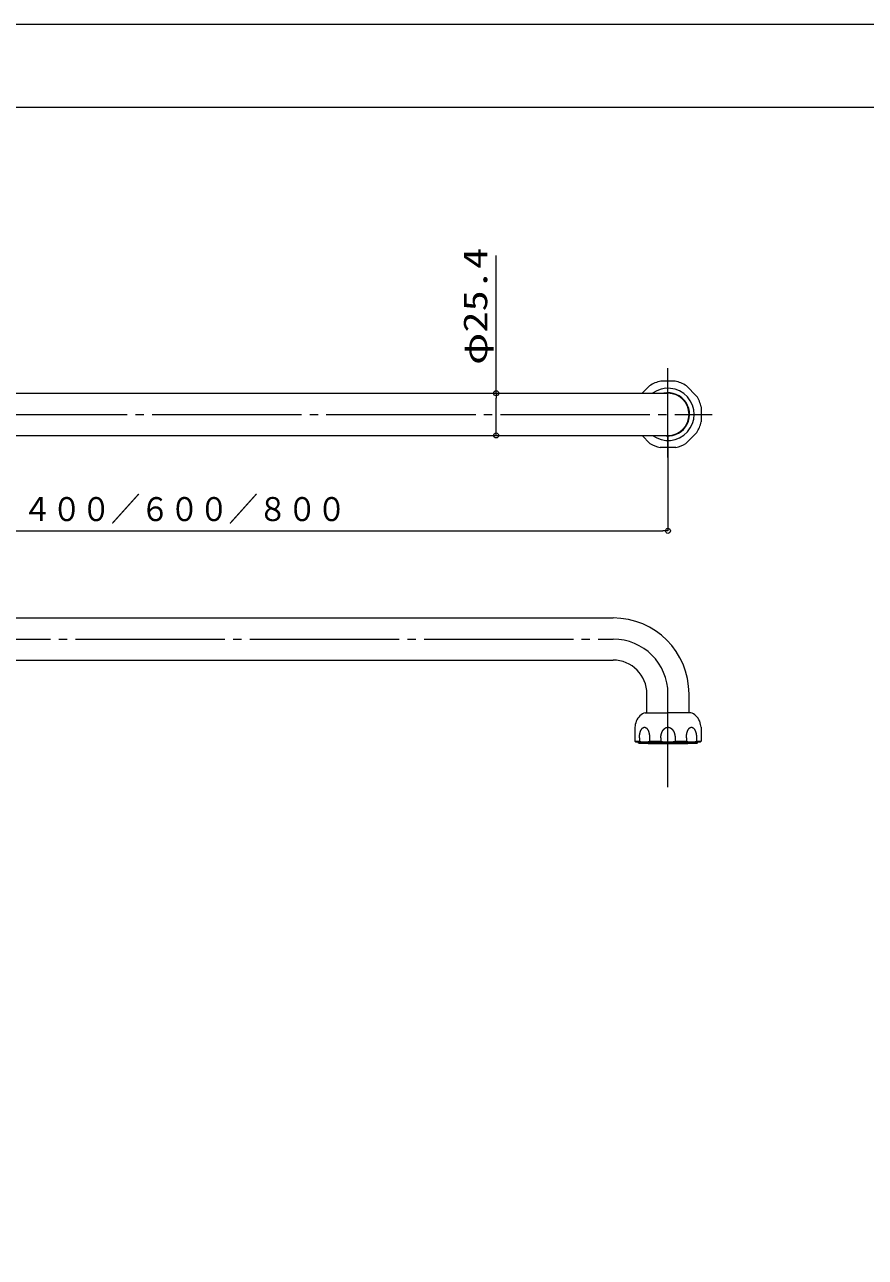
# Model space of a CAD drawing. Units: millimetres on the paper. Extents: x -305 to 305, y -152 to 152.
# Drawn here: x -3.5 to 97.8, y 0 to 148.5 of the extents above; entities that cross this region are included whole.
import ezdxf
from ezdxf.enums import TextEntityAlignment as Align

# ---------------------------------------------------------------- set-up
doc = ezdxf.new("R2010")
doc.units = ezdxf.units.MM
doc.linetypes.add('LONG_CHAIN', pattern=[21, 18, -1, 1, -1])
for name, color, linetype, lineweight in [('0-0_0', 7, 'Continuous', 9), ('0-1_VIEW0001', 7, 'Continuous', 9), ('0-4_図面枠', 3, 'Continuous', 9), ('0-5_DEFPOINTS', 7, 'Continuous', 9)]:
    doc.layers.add(name, color=color, linetype=linetype, lineweight=lineweight)
doc.styles.add('ＭＳ ゴシック', font='')
doc.styles.get('ＭＳ ゴシック').set_extended_font_data('MS Gothic')

# ---------------------------------------------------------------- blocks, each defined once
blk = doc.blocks.new('_ORIGIN')
at = {"layer": '0-0_0'}
blk.add_line((0, 0), (-1, 0), dxfattribs=at)
blk.add_circle((0, 0), 0.5, dxfattribs=at)

msp = doc.modelspace()

# ---------------------------------------------------------------- linework, layer by layer
at = {"layer": '0-0_0'}
for p, q in [((53.297, 99.614), (53.297, 103.494)), ((-43.446, 99.014), (53.297, 99.014)), ((74.014, 99.014), (74.014, 87.516)), ((-45.386, 87.516), (73.414, 87.516))]:
    msp.add_line(p, q, dxfattribs=at)
msp.add_lwpolyline([(-43.446, 104.094), (53.297, 104.094), (53.297, 120.697)], dxfattribs=at)
at = {"layer": '0-1_VIEW0001', "linetype": 'LONG_CHAIN'}
for p, q in [((74.014, 96.363), (74.014, 107.121)), ((-51.159, 101.554), (79.338, 101.554)), ((-39.386, 74.486), (67.414, 74.486)), ((74.014, 56.649), (74.014, 67.886))]:
    msp.add_line(p, q, dxfattribs=at)
at = {"layer": '0-1_VIEW0001'}
for p, q in [((74.871, 105.554), (73.158, 105.554)), ((-45.986, 104.094), (74.014, 104.094)), ((70.897, 104.094), (71.796, 104.992)), ((76.231, 104.993), (77.463, 103.761)), ((78.014, 102.444), (78.014, 100.644)), ((-45.986, 99.014), (74.014, 99.014)), ((70.897, 99.014), (71.846, 98.064)), ((77.495, 99.377), (76.181, 98.063)), ((74.956, 97.554), (73.073, 97.554)), ((-39.386, 77.026), (67.414, 77.026)), ((-39.386, 71.946), (67.414, 71.946)), ((71.474, 65.586), (71.474, 67.886)), ((76.554, 65.586), (76.554, 67.886)), ((71.275, 65.586), (74.014, 65.586)), ((76.748, 65.586), (74.014, 65.586)), ((70.014, 63.863), (70.014, 62.186)), ((78.014, 63.863), (78.014, 62.186)), ((70.574, 62.586), (70.574, 62.186)), ((71.797, 62.586), (71.797, 62.186)), ((73.158, 62.586), (73.158, 62.186)), ((74.871, 62.586), (74.871, 62.186)), ((76.231, 62.586), (76.231, 62.186)), ((77.454, 62.586), (77.454, 62.186)), ((70.014, 62.186), (70.114, 62.086)), ((70.014, 62.186), (70.574, 62.186)), ((70.114, 62.086), (77.914, 62.086)), ((70.514, 61.946), (70.374, 62.086)), ((70.514, 61.946), (70.514, 62.086)), ((70.514, 61.946), (77.514, 61.946)), ((71.609, 61.946), (71.613, 61.886)), ((71.613, 61.886), (76.415, 61.886)), ((71.797, 62.186), (73.158, 62.186)), ((74.871, 62.186), (76.231, 62.186)), ((76.419, 61.946), (76.415, 61.886)), ((77.454, 62.186), (78.014, 62.186)), ((77.514, 61.946), (77.514, 62.086)), ((77.514, 61.946), (77.654, 62.086)), ((77.914, 62.086), (78.014, 62.186))]:
    msp.add_line(p, q, dxfattribs=at)
for points in [[(70.767, 63.517), (70.777, 63.535), (70.786, 63.553), (70.796, 63.57), (70.806, 63.587), (70.816, 63.603), (70.826, 63.619), (70.837, 63.635), (70.847, 63.65), (70.858, 63.664), (70.869, 63.678), (70.88, 63.692), (70.891, 63.705), (70.902, 63.718), (70.914, 63.73), (70.925, 63.741), (70.937, 63.753), (70.949, 63.763), (70.961, 63.773), (70.973, 63.783), (70.985, 63.792), (70.997, 63.801), (71.009, 63.809), (71.021, 63.816), (71.034, 63.823), (71.046, 63.829), (71.059, 63.835), (71.071, 63.84), (71.084, 63.845), (71.096, 63.849), (71.109, 63.853), (71.122, 63.856), (71.135, 63.859), (71.147, 63.86), (71.16, 63.862), (71.173, 63.863), (71.186, 63.863), (71.199, 63.863), (71.211, 63.862), (71.224, 63.86)], [(71.224, 63.86), (71.237, 63.859), (71.25, 63.856), (71.262, 63.853), (71.275, 63.849), (71.288, 63.845), (71.3, 63.84), (71.313, 63.835), (71.325, 63.829), (71.338, 63.823), (71.35, 63.816), (71.363, 63.809), (71.375, 63.801), (71.387, 63.792), (71.399, 63.783), (71.411, 63.773), (71.423, 63.763), (71.435, 63.753), (71.446, 63.741), (71.458, 63.73), (71.469, 63.718), (71.48, 63.705), (71.492, 63.692), (71.503, 63.678), (71.513, 63.664), (71.524, 63.65), (71.535, 63.635), (71.545, 63.619), (71.556, 63.603), (71.566, 63.587), (71.576, 63.57), (71.585, 63.553), (71.595, 63.535), (71.604, 63.517), (71.614, 63.498), (71.623, 63.48), (71.632, 63.46), (71.64, 63.441), (71.649, 63.421), (71.657, 63.4)], [(73.724, 63.788), (73.733, 63.792), (73.741, 63.796), (73.75, 63.801), (73.758, 63.805), (73.767, 63.809), (73.775, 63.812), (73.784, 63.816), (73.793, 63.819), (73.801, 63.823), (73.81, 63.826), (73.819, 63.829), (73.827, 63.832), (73.836, 63.835), (73.845, 63.838), (73.854, 63.84), (73.863, 63.843), (73.871, 63.845), (73.88, 63.847), (73.889, 63.849), (73.898, 63.851), (73.907, 63.853), (73.916, 63.855), (73.925, 63.856), (73.934, 63.857), (73.943, 63.859), (73.951, 63.86), (73.96, 63.86), (73.969, 63.861), (73.978, 63.862), (73.987, 63.862), (73.996, 63.863), (74.005, 63.863), (74.014, 63.863)], [(74.014, 63.863), (74.023, 63.863), (74.032, 63.863), (74.041, 63.862), (74.05, 63.862), (74.059, 63.861), (74.068, 63.86), (74.077, 63.86), (74.086, 63.859), (74.095, 63.857), (74.104, 63.856), (74.113, 63.855), (74.122, 63.853), (74.13, 63.851), (74.139, 63.849), (74.148, 63.847), (74.157, 63.845), (74.166, 63.843), (74.175, 63.84), (74.183, 63.838), (74.192, 63.835), (74.201, 63.832), (74.21, 63.829), (74.219, 63.826), (74.227, 63.823), (74.236, 63.819), (74.245, 63.816), (74.253, 63.812), (74.262, 63.809), (74.27, 63.805), (74.279, 63.801), (74.287, 63.796), (74.296, 63.792), (74.304, 63.788), (74.313, 63.783), (74.321, 63.778), (74.329, 63.773), (74.338, 63.768), (74.346, 63.763), (74.354, 63.758)], [(76.424, 63.517), (76.433, 63.535), (76.443, 63.553), (76.453, 63.57), (76.463, 63.587), (76.473, 63.603), (76.483, 63.619), (76.494, 63.635), (76.504, 63.65), (76.515, 63.664), (76.526, 63.678), (76.537, 63.692), (76.548, 63.705), (76.559, 63.718), (76.571, 63.73), (76.582, 63.741), (76.594, 63.753), (76.606, 63.763), (76.617, 63.773), (76.629, 63.783), (76.641, 63.792), (76.654, 63.801), (76.666, 63.809), (76.678, 63.816), (76.691, 63.823), (76.703, 63.829), (76.715, 63.835), (76.728, 63.84), (76.741, 63.845), (76.753, 63.849), (76.766, 63.853), (76.779, 63.856), (76.791, 63.859), (76.804, 63.86), (76.817, 63.862), (76.83, 63.863), (76.843, 63.863), (76.855, 63.863), (76.868, 63.862), (76.881, 63.86)], [(76.881, 63.86), (76.894, 63.859), (76.907, 63.856), (76.919, 63.853), (76.932, 63.849), (76.945, 63.845), (76.957, 63.84), (76.97, 63.835), (76.982, 63.829), (76.995, 63.823), (77.007, 63.816), (77.019, 63.809), (77.032, 63.801), (77.044, 63.792), (77.056, 63.783), (77.068, 63.773), (77.08, 63.763), (77.091, 63.753), (77.103, 63.741), (77.115, 63.73), (77.126, 63.718), (77.137, 63.705), (77.148, 63.692), (77.159, 63.678), (77.17, 63.664), (77.181, 63.65), (77.192, 63.635), (77.202, 63.619), (77.212, 63.603), (77.222, 63.587), (77.232, 63.57), (77.242, 63.553), (77.252, 63.535), (77.261, 63.517), (77.27, 63.498), (77.28, 63.48), (77.288, 63.46), (77.297, 63.441), (77.306, 63.421), (77.314, 63.4)], [(70.574, 62.586), (70.574, 62.613), (70.575, 62.64), (70.575, 62.666), (70.576, 62.693), (70.578, 62.72), (70.579, 62.746), (70.581, 62.773), (70.583, 62.799), (70.585, 62.826), (70.588, 62.852), (70.59, 62.878), (70.593, 62.904), (70.597, 62.93), (70.6, 62.955), (70.604, 62.981), (70.608, 63.006), (70.613, 63.031), (70.617, 63.056), (70.622, 63.081), (70.627, 63.106), (70.632, 63.13), (70.638, 63.154), (70.644, 63.178), (70.65, 63.201), (70.656, 63.225), (70.663, 63.248), (70.669, 63.27), (70.676, 63.293), (70.684, 63.315), (70.691, 63.337), (70.699, 63.358), (70.706, 63.379), (70.715, 63.4), (70.723, 63.421), (70.731, 63.441), (70.74, 63.46), (70.749, 63.48), (70.758, 63.498), (70.767, 63.517)], [(71.657, 63.4), (71.665, 63.379), (71.673, 63.358), (71.681, 63.337), (71.688, 63.315), (71.695, 63.293), (71.702, 63.27), (71.709, 63.248), (71.715, 63.225), (71.722, 63.201), (71.728, 63.178), (71.734, 63.154), (71.739, 63.13), (71.744, 63.106), (71.75, 63.081), (71.754, 63.056), (71.759, 63.031), (71.763, 63.006), (71.767, 62.981), (71.771, 62.955), (71.775, 62.93), (71.778, 62.904), (71.781, 62.878), (71.784, 62.852), (71.786, 62.826), (71.789, 62.799), (71.791, 62.773), (71.792, 62.746), (71.794, 62.72), (71.795, 62.693), (71.796, 62.666), (71.797, 62.64), (71.797, 62.613), (71.797, 62.586)], [(73.158, 62.586), (73.158, 62.6), (73.158, 62.613), (73.158, 62.626), (73.158, 62.64), (73.159, 62.653), (73.159, 62.666), (73.16, 62.68), (73.161, 62.693), (73.161, 62.706), (73.162, 62.72), (73.163, 62.733), (73.164, 62.746), (73.166, 62.76), (73.167, 62.773), (73.168, 62.786), (73.17, 62.799), (73.171, 62.812), (73.173, 62.826), (73.175, 62.839), (73.176, 62.852), (73.178, 62.865), (73.18, 62.878), (73.182, 62.891), (73.185, 62.904), (73.187, 62.917), (73.189, 62.93), (73.192, 62.942), (73.194, 62.955), (73.197, 62.968), (73.2, 62.981), (73.202, 62.994), (73.205, 63.006), (73.208, 63.019), (73.211, 63.031), (73.215, 63.044), (73.218, 63.056), (73.221, 63.069), (73.225, 63.081), (73.228, 63.093)], [(73.228, 63.093), (73.232, 63.106), (73.235, 63.118), (73.239, 63.13), (73.243, 63.142), (73.247, 63.154), (73.251, 63.166), (73.255, 63.178), (73.259, 63.19), (73.264, 63.201), (73.268, 63.213), (73.272, 63.225), (73.277, 63.236), (73.282, 63.248), (73.286, 63.259), (73.291, 63.27), (73.296, 63.282), (73.301, 63.293), (73.306, 63.304), (73.311, 63.315), (73.316, 63.326), (73.321, 63.337), (73.327, 63.347), (73.332, 63.358), (73.337, 63.369), (73.343, 63.379), (73.349, 63.39), (73.354, 63.4), (73.36, 63.41), (73.366, 63.421), (73.372, 63.431), (73.378, 63.441), (73.384, 63.45), (73.39, 63.46), (73.396, 63.47), (73.402, 63.48), (73.409, 63.489), (73.415, 63.498), (73.421, 63.508), (73.428, 63.517)], [(73.428, 63.517), (73.434, 63.526), (73.441, 63.535), (73.448, 63.544), (73.455, 63.553), (73.461, 63.561), (73.468, 63.57), (73.475, 63.578), (73.482, 63.587), (73.489, 63.595), (73.496, 63.603), (73.504, 63.611), (73.511, 63.619), (73.518, 63.627), (73.525, 63.635), (73.533, 63.642), (73.54, 63.65), (73.548, 63.657), (73.555, 63.664), (73.563, 63.671), (73.57, 63.678), (73.578, 63.685), (73.586, 63.692), (73.594, 63.699), (73.602, 63.705), (73.609, 63.711), (73.617, 63.718), (73.625, 63.724), (73.633, 63.73), (73.641, 63.736), (73.649, 63.741), (73.658, 63.747), (73.666, 63.753), (73.674, 63.758), (73.682, 63.763), (73.691, 63.768), (73.699, 63.773), (73.707, 63.778), (73.716, 63.783), (73.724, 63.788)], [(74.354, 63.758), (74.363, 63.753), (74.371, 63.747), (74.379, 63.741), (74.387, 63.736), (74.395, 63.73), (74.403, 63.724), (74.411, 63.718), (74.419, 63.711), (74.427, 63.705), (74.435, 63.699), (74.442, 63.692), (74.45, 63.685), (74.458, 63.678), (74.466, 63.671), (74.473, 63.664), (74.481, 63.657), (74.488, 63.65), (74.496, 63.642), (74.503, 63.635), (74.51, 63.627), (74.518, 63.619), (74.525, 63.611), (74.532, 63.603), (74.539, 63.595), (74.546, 63.587), (74.553, 63.578), (74.56, 63.57), (74.567, 63.561), (74.574, 63.553), (74.581, 63.544), (74.587, 63.535), (74.594, 63.526), (74.601, 63.517), (74.607, 63.508), (74.613, 63.498), (74.62, 63.489), (74.626, 63.48), (74.632, 63.47), (74.639, 63.46)], [(74.639, 63.46), (74.645, 63.45), (74.651, 63.441), (74.657, 63.431), (74.663, 63.421), (74.668, 63.41), (74.674, 63.4), (74.68, 63.39), (74.685, 63.379), (74.691, 63.369), (74.696, 63.358), (74.702, 63.347), (74.707, 63.337), (74.712, 63.326), (74.718, 63.315), (74.723, 63.304), (74.728, 63.293), (74.733, 63.282), (74.737, 63.27), (74.742, 63.259), (74.747, 63.248), (74.751, 63.236), (74.756, 63.225), (74.76, 63.213), (74.765, 63.201), (74.769, 63.19), (74.773, 63.178), (74.777, 63.166), (74.781, 63.154), (74.785, 63.142), (74.789, 63.13), (74.793, 63.118), (74.797, 63.106), (74.8, 63.093), (74.804, 63.081), (74.807, 63.069), (74.811, 63.056), (74.814, 63.044), (74.817, 63.031), (74.82, 63.019)], [(74.82, 63.019), (74.823, 63.006), (74.826, 62.994), (74.829, 62.981), (74.832, 62.968), (74.834, 62.955), (74.837, 62.942), (74.839, 62.93), (74.842, 62.917), (74.844, 62.904), (74.846, 62.891), (74.848, 62.878), (74.85, 62.865), (74.852, 62.852), (74.854, 62.839), (74.856, 62.826), (74.857, 62.812), (74.859, 62.799), (74.86, 62.786), (74.862, 62.773), (74.863, 62.76), (74.864, 62.746), (74.865, 62.733), (74.866, 62.72), (74.867, 62.706), (74.868, 62.693), (74.868, 62.68), (74.869, 62.666), (74.87, 62.653), (74.87, 62.64), (74.87, 62.626), (74.871, 62.613), (74.871, 62.6), (74.871, 62.586)], [(76.231, 62.586), (76.231, 62.613), (76.232, 62.64), (76.232, 62.666), (76.233, 62.693), (76.234, 62.72), (76.236, 62.746), (76.238, 62.773), (76.24, 62.799), (76.242, 62.826), (76.244, 62.852), (76.247, 62.878), (76.25, 62.904), (76.254, 62.93), (76.257, 62.955), (76.261, 62.981), (76.265, 63.006), (76.269, 63.031), (76.274, 63.056), (76.279, 63.081), (76.284, 63.106), (76.289, 63.13), (76.295, 63.154), (76.301, 63.178), (76.307, 63.201), (76.313, 63.225), (76.32, 63.248), (76.326, 63.27), (76.333, 63.293), (76.34, 63.315), (76.348, 63.337), (76.355, 63.358), (76.363, 63.379), (76.371, 63.4), (76.38, 63.421), (76.388, 63.441), (76.397, 63.46), (76.406, 63.48), (76.415, 63.498), (76.424, 63.517)], [(77.314, 63.4), (77.322, 63.379), (77.33, 63.358), (77.337, 63.337), (77.345, 63.315), (77.352, 63.293), (77.359, 63.27), (77.366, 63.248), (77.372, 63.225), (77.379, 63.201), (77.385, 63.178), (77.39, 63.154), (77.396, 63.13), (77.401, 63.106), (77.406, 63.081), (77.411, 63.056), (77.416, 63.031), (77.42, 63.006), (77.424, 62.981), (77.428, 62.955), (77.432, 62.93), (77.435, 62.904), (77.438, 62.878), (77.441, 62.852), (77.443, 62.826), (77.446, 62.799), (77.448, 62.773), (77.449, 62.746), (77.451, 62.72), (77.452, 62.693), (77.453, 62.666), (77.454, 62.64), (77.454, 62.613), (77.454, 62.586)]]:
    msp.add_lwpolyline(points, dxfattribs=at)
for centre, radius, start, end in [((74.014, 101.544), 4.1, 102.05842, 122.75162), ((74.014, 101.544), 4.1, 57.26858, 77.94158), ((74.014, 101.554), 3.15, 233.74076, 126.25924), ((74.014, 101.544), 2.6, 256.71927, 101.30722), ((74.014, 101.554), 2.54, 270, 90), ((74.014, 101.544), 4.1, 12.68038, 32.73142), ((74.014, 101.544), 4.1, 328.09837, 347.31962), ((74.014, 101.544), 4.1, 238.07944, 256.72631), ((74.014, 101.544), 4.1, 283.27369, 301.90163), ((67.414, 67.886), 9.14, 0, 90), ((67.414, 67.886), 4.06, 0, 90), ((72.036, 63.812), 2, 122.96175, 168.60116), ((71.275, 64.986), 0.6, 90, 122.96175), ((76.754, 64.986), 0.6, 57.03825, 90), ((75.992, 63.812), 2, 11.39884, 57.03825), ((78.114, 62.586), 8.2, 168.60116, 171.04278), ((69.914, 62.586), 8.2, 8.95722, 11.39884), ((71.186, 64.006), 1.92, 251.42649, 288.57351), ((74.014, 65.804), 3.718, 256.68166, 283.31834), ((76.843, 64.006), 1.92, 251.42649, 288.57351)]:
    msp.add_arc(centre, radius, start, end, dxfattribs=at)
at = {"layer": '0-1_VIEW0001', "linetype": 'LONG_CHAIN'}
msp.add_arc((67.414, 67.886), 6.6, 0, 90, dxfattribs=at)
at = {"layer": '0-4_図面枠'}
msp.add_lwpolyline([(-291.017, -138.498), (108.983, -138.498), (108.983, 138.502), (-291.017, 138.502)], close=True, dxfattribs=at)
at = {"layer": '0-5_DEFPOINTS'}
msp.add_line((118.983, 148.502), (-301.017, 148.502), dxfattribs=at)

# ---------------------------------------------------------------- block references
at = {"layer": '0-0_0', "xscale": 0.6, "yscale": 0.6}
for p, rotation in [((53.297, 104.094), 90), ((53.297, 99.014), 270)]:
    msp.add_blockref('_ORIGIN', p, dxfattribs=dict(at, rotation=rotation))
msp.add_blockref('_ORIGIN', (74.014, 87.516), dxfattribs=at)

# ---------------------------------------------------------------- texts
at = {"layer": '0-0_0', "style": 'ＭＳ ゴシック', "width": 1.3}
msp.add_text('φ25.4', height=2.886, rotation=90, dxfattribs=at).set_placement((53.102, 107.519), align=Align.BOTTOM_LEFT)
at = {"layer": '0-0_0', "style": 'ＭＳ ゴシック', "width": 0.9}
msp.add_text('４００／６００／８００', height=2.889, dxfattribs=at).set_placement((-3.764, 87.831), align=Align.BOTTOM_LEFT)

doc.saveas('drawing.dxf')
